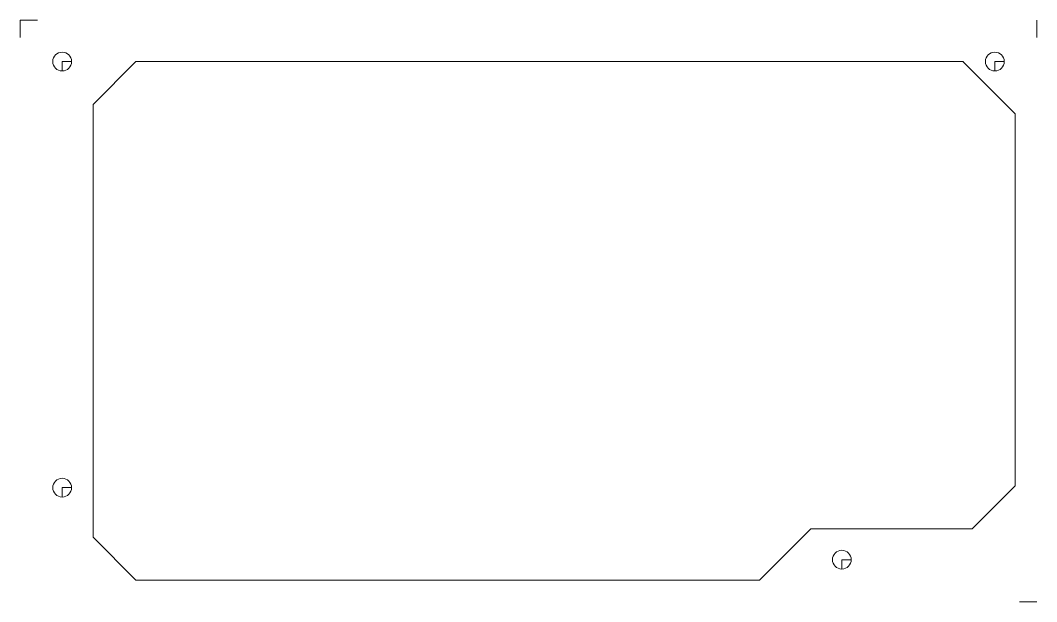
# Model space of a CAD drawing. Header units: inches. Extents: x 0 to 5.92, y 0 to 3.39.
import ezdxf

# ---------------------------------------------------------------- set-up
doc = ezdxf.new("R2010")
doc.units = ezdxf.units.IN
doc.linetypes.add('DOTX2', pattern=[12.7, 0, -12.7])
doc.layers.get('0').update_dxf_attribs({"linetype": 'CONTINUOUS', "lineweight": 0})

msp = doc.modelspace()

# ---------------------------------------------------------------- linework, layer by layer
at = {"linetype": 'DOTX2'}
for p, q in [((0, 3.387), (5.92, 3.387)), ((0, 3.387), (0, 0)), ((5.92, 3.387), (5.92, 0)), ((5.92, 0), (0, 0))]:
    msp.add_line(p, q, dxfattribs=at)
for p, q in [((0.24375, 3.14675), (0.24375, 3.092)), ((0.24375, 3.14675), (0.2985, 3.14675)), ((0.4235, 2.89675), (0.6735, 3.14675)), ((0.6735, 3.14675), (5.49025, 3.14675)), ((5.795, 2.842), (5.49025, 3.14675)), ((5.4965, 3.14675), (5.4965, 3.14675)), ((5.4965, 3.14675), (5.4965, 3.14675)), ((5.731, 3.14675), (5.67625, 3.14675)), ((5.731, 3.14675), (5.67625, 3.14675)), ((5.67625, 3.14675), (5.67625, 3.092)), ((0.4235, 2.89675), (0.4235, 0.375)), ((5.795, 2.842), (5.795, 0.6745)), ((0.24375, 0.66425), (0.2985, 0.66425)), ((0.24375, 0.66425), (0.24375, 0.6095)), ((5.795, 0.6745), (5.545, 0.4245)), ((4.30595, 0.125), (4.60545, 0.4245)), ((5.545, 0.4245), (4.60545, 0.4245)), ((0.4235, 0.375), (0.6735, 0.125)), ((4.78525, 0.24475), (4.84, 0.24475)), ((4.78525, 0.19), (4.78525, 0.24475)), ((0.6735, 0.125), (4.09325, 0.125)), ((4.09325, 0.125), (4.30595, 0.125))]:
    msp.add_line(p, q)
for centre in [(0.24375, 3.14675), (5.67625, 3.14675), (0.24375, 0.66425), (4.78525, 0.24475)]:
    msp.add_circle(centre, 0.05475)

doc.saveas('drawing.dxf')
